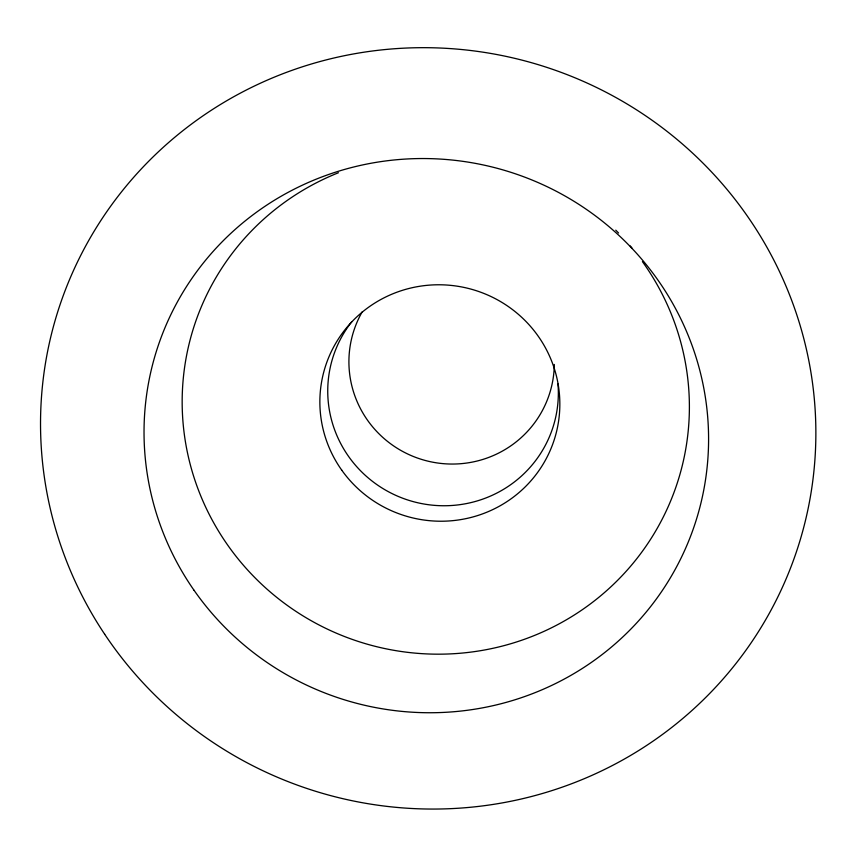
<?xml version="1.0" encoding="UTF-8"?>
<svg xmlns="http://www.w3.org/2000/svg" width="858" height="858" viewBox="0 0 858 858"><rect width="100%" height="100%" fill="white"/><g stroke="black" fill="none" stroke-linecap="round" stroke-linejoin="round"><path stroke-width="1.29" d="M557.979 383.944A115.444 113.599 16.1 0 1 410.178 500.75A115.444 113.599 16.1 0 1 351.791 321.707M554.311 364.468A102.799 101.534 16 0 1 424.849 460.36A102.799 101.534 16 0 1 362.162 311.904M642.417 261.604A254 249.421 16.8 0 1 566.945 619.465A254 249.421 16.8 0 1 209.513 514.961A254 249.421 16.8 0 1 338.449 172.737M615.754 230.159A254 249.421 16.8 0 1 618.575 233.033M630.233 245.935A254 249.421 16.8 0 1 631.938 247.983M341.741 470.152A120.152 118.061 16.2 0 0 548.734 453.689A120.152 118.061 16.2 0 0 429.086 285.156A120.152 118.061 16.2 0 0 341.741 470.152M194.069 590.315A282.797 276.566 16.9 0 0 681.391 557.4A282.797 276.566 16.9 0 0 403.474 159.191A282.797 276.566 16.9 0 0 194.069 590.315M104.687 634.244A388.363 379.965 16.9 0 0 774.935 602.745A388.363 379.965 16.9 0 0 404.965 48.112A388.363 379.965 16.9 0 0 104.687 634.244"/></g></svg>
